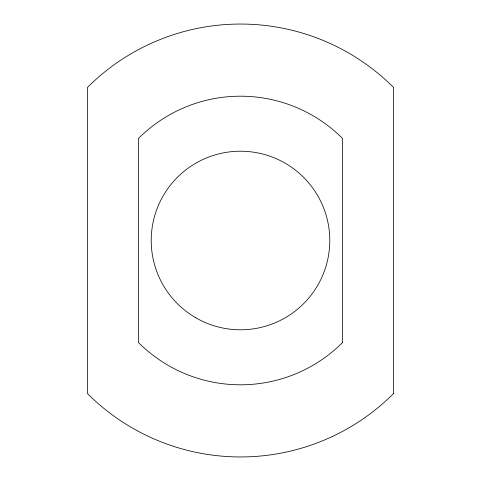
<?xml version="1.0" encoding="UTF-8"?>
<svg xmlns="http://www.w3.org/2000/svg" width="481" height="481" viewBox="0 0 481 481"><rect width="100%" height="100%" fill="white"/><g stroke="black" fill="none" stroke-linecap="round" stroke-linejoin="round"><path stroke-width="0.72" d="M393.554 393.554L393.554 87.446A216.45 216.45 0 0 0 87.446 87.446L87.446 393.554A216.45 216.45 0 0 0 393.554 393.554M342.538 342.538L342.538 138.462A144.3 144.3 0 0 0 138.462 138.462L138.462 342.538A144.3 144.3 0 0 0 342.538 342.538M195.857 317.821A89.28 89.28 0 0 0 329.78 240.5A89.28 89.28 0 0 0 195.857 163.179A89.28 89.28 0 0 0 195.857 317.821"/></g></svg>
